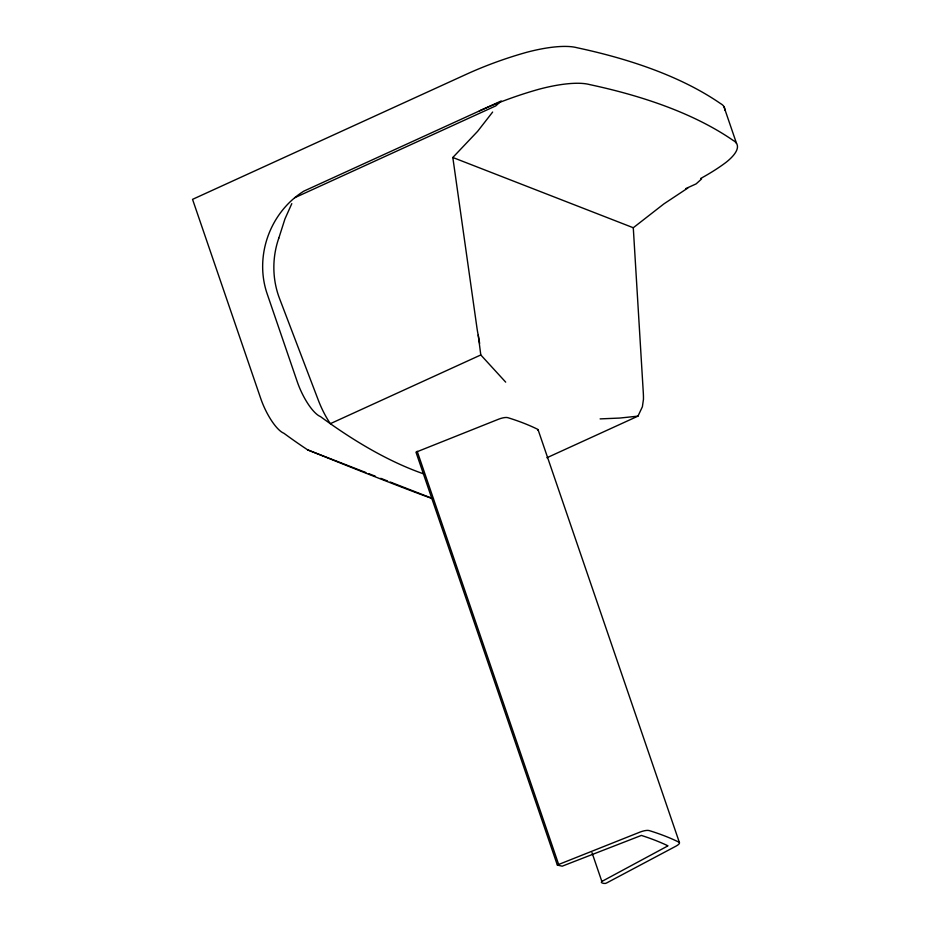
<?xml version="1.0" encoding="UTF-8"?>
<svg xmlns="http://www.w3.org/2000/svg" width="930" height="930" viewBox="0 0 930 930"><rect width="100%" height="100%" fill="white"/><g stroke="black" fill="none" stroke-linecap="round" stroke-linejoin="round"><path stroke-width="1.4" d="M557.361 864.993L640.014 832.094A8.405 2.43 -18.9 0 1 649.117 830.56A762.519 220.398 -18.9 0 1 678.935 842.173A8.405 2.43 -18.9 0 1 676.052 846.114L606.72 882.919C605.546 884.221 599.42 882.977 601.85 881.454L667.996 845.835A800.219 231.291 -18.9 0 0 641.375 835.431L562.197 866.179L557.349 865.086L415.977 452.166L498.643 419.186A8.405 2.43 -18.9 0 1 507.745 417.651A762.519 220.398 -18.9 0 1 537.563 429.253A8.405 2.43 -18.9 0 1 538.028 430.462M687.828 188.034L663.939 203.856L633.284 227.745L643.293 392.623A40.967 15.124 79.3 0 1 643.455 399.354L642.386 406.77L637.968 416.14L546.898 457.746M278.791 238.208L284.952 218.934L291.799 203.635M492.644 112.053L477.625 131.328L452.817 157.484L476.95 327.872A40.967 15.124 79.3 0 0 478.206 335.021L480.798 354.958L505.688 382.137M701.58 178.967L696.14 183.873L685.619 188.674M294.729 197.718L495.783 105.881L501.224 100.963L303.854 191.127A82.584 74.795 -68.7 0 0 267.108 293.682L297.251 381.719A32.876 10.195 65.4 0 0 320.432 416.559A1114.721 345.669 65.4 0 0 423.848 473.94M480.798 354.958L330.336 423.685A38.851 12.043 65.4 0 1 318.362 400.319L279.535 298.518A83.282 77.539 -80.8 0 1 278.779 238.196M637.968 416.14L619.787 418.058L600.129 418.895M432.438 498.654L423.348 495.353A790.023 11.764 23.1 0 1 343.682 464.337L307.76 449.922A1114.721 345.669 65.4 0 1 283.882 433.252A32.876 10.195 65.4 0 1 260.702 398.424L192.545 199.357L466.674 74.133A123.341 35.654 -18.9 0 1 526.299 52.406A71.854 20.762 -18.9 0 1 577.135 47.756A1525.816 441.006 -18.9 0 1 720.576 103.602A71.854 20.762 -18.9 0 1 724.83 110.286M452.817 157.484L633.284 227.745M307.76 449.922L365.874 472.545M368.582 473.591L375.336 476.23M380.742 478.334L387.508 480.961M390.205 482.019L433.461 498.852M723.877 106.508L736.502 143.359M538.086 429.765L679.458 842.673M591.992 852.647L601.85 881.454M417.186 451.259L558.558 864.168M478.206 335.021L479.648 343.414M700.662 178.479A123.341 35.654 -18.9 0 0 726.26 162.18A71.854 20.762 -18.9 0 0 733.189 140.442A1525.816 441.006 -18.9 0 0 589.748 84.607A71.854 20.762 -18.9 0 0 538.923 89.257A123.341 35.654 -18.9 0 0 479.287 110.984"/></g></svg>
